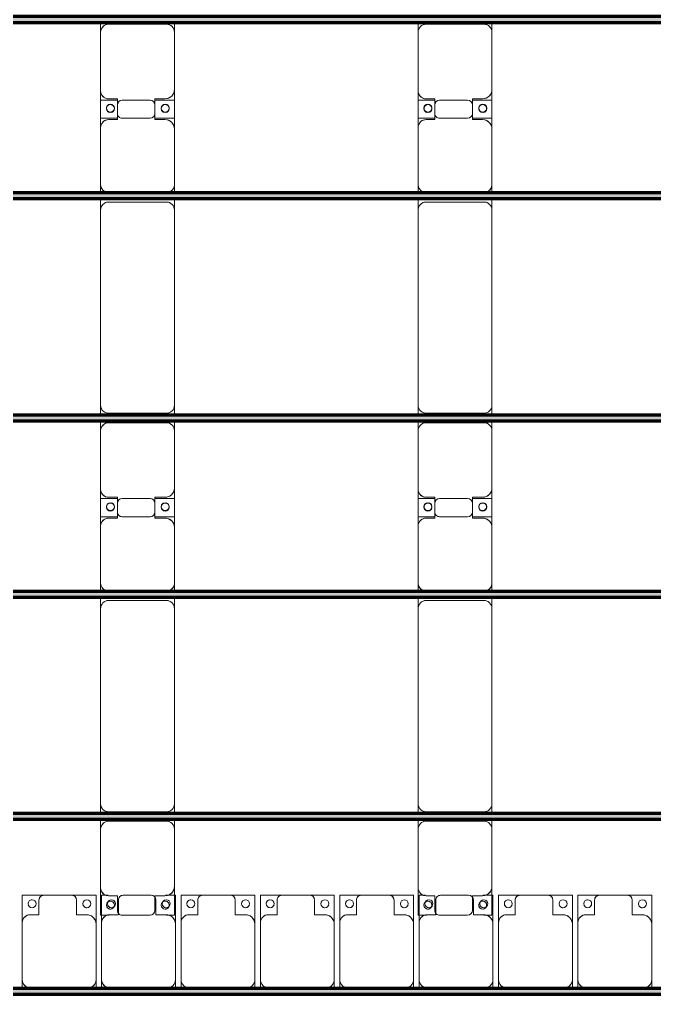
# Model space of a CAD drawing. Header units: millimetres. Extents: x -291190 to 146725, y 19759 to 185158.
# Drawn here: x -11923 to -7923, y 85792 to 91933 of the extents above; entities that cross this region are included whole.
import ezdxf

# ---------------------------------------------------------------- set-up
doc = ezdxf.new("R2010")
doc.units = ezdxf.units.MM
doc.layers.add('A-GENM', color=13, linetype='Continuous', lineweight=9)
doc.layers.add('S-BEAM', color=12, linetype='Continuous', lineweight=9)

# ---------------------------------------------------------------- blocks, each defined once
blk = doc.blocks.new('Dai phao do pin - DẢI PHAO ĐỠ PIN-51784-KHUNG KẾT CẤU BÈ PIN 4')
at = {"layer": 'A-GENM', "color": 7}
for p, q in [((63459.9, 241.6), (63519.7, 241.6)), ((63459.9, 241.6), (63519.7, 241.6)), ((63469.7, 191.6), (63469.7, -173.4)), ((63879.7, 241.6), (63519.7, 241.6)), ((63879.7, 241.6), (64062.2, 241.6)), ((64062.2, 241.6), (63879.7, 241.6)), ((63947.8, 241.6), (64130.3, 241.6)), ((63947.8, 116.2), (63947.8, 241.6)), ((64130.3, 241.6), (63947.8, 241.6)), ((64062.2, 241.6), (64062.2, 116.2)), ((64480.3, 241.6), (64130.3, 241.6)), ((64480.3, 241.6), (64529.9, 241.6)), ((64480.3, 241.6), (64529.9, 241.6)), ((64569.9, 241.6), (64639.7, 241.6)), ((64569.9, 241.6), (64639.7, 241.6)), ((64589.7, 191.6), (64589.7, -173.4)), ((65870.3, 241.6), (64639.7, 241.6)), ((65870.3, 241.6), (65929.9, 241.6)), ((65870.3, 241.6), (65929.9, 241.6)), ((65920.3, -173.4), (65920.3, 191.6)), ((65969.9, 241.6), (66029.7, 241.6)), ((65969.9, 241.6), (66029.7, 241.6)), ((65979.7, 191.6), (65979.7, -173.4)), ((66389.7, 241.6), (66029.7, 241.6)), ((66389.7, 241.6), (66572.2, 241.6)), ((66572.2, 241.6), (66389.7, 241.6)), ((66457.8, 241.6), (66640.3, 241.6)), ((66457.8, 116.2), (66457.8, 241.6)), ((66640.3, 241.6), (66457.8, 241.6)), ((66572.2, 241.6), (66572.2, 116.2)), ((66990.3, 241.6), (66640.3, 241.6)), ((66990.3, 241.6), (67039.9, 241.6)), ((66990.3, 241.6), (67039.9, 241.6)), ((67079.9, 241.6), (67149.7, 241.6)), ((67079.9, 241.6), (67149.7, 241.6)), ((67099.7, 191.6), (67099.7, -173.4)), ((68380.3, 241.6), (67149.7, 241.6)), ((68380.3, 241.6), (68439.9, 241.6)), ((68380.3, 241.6), (68439.9, 241.6)), ((68430.3, -173.4), (68430.3, 191.6)), ((68479.9, 241.6), (68539.7, 241.6)), ((68479.9, 241.6), (68539.7, 241.6)), ((68489.7, 191.6), (68489.7, -173.4)), ((68899.7, 241.6), (68539.7, 241.6)), ((68899.7, 241.6), (69082.2, 241.6)), ((68956.8, 241.6), (68899.7, 241.6)), ((69082.2, 241.6), (69082.2, 191.1)), ((69082.2, 191.1), (69082.2, 206.3)), ((63939.7, 118.2), (63939.7, 181.6)), ((64070.3, 181.6), (64070.3, 118.2)), ((66449.7, 118.2), (66449.7, 181.6)), ((66580.3, 181.6), (66580.3, 118.2)), ((68959.7, 118.2), (68959.7, 181.6)), ((64032.2, 118.2), (63939.7, 118.2)), ((63947.8, 88.2), (63947.8, -88.2)), ((64070.3, 118.2), (63977.8, 118.2)), ((64062.2, -88.2), (64062.2, 88.2)), ((66542.2, 118.2), (66449.7, 118.2)), ((66457.8, 88.2), (66457.8, -88.2)), ((66580.3, 118.2), (66487.8, 118.2)), ((66572.2, -88.2), (66572.2, 88.2)), ((69052.2, 118.2), (68959.7, 118.2)), ((69082.2, -88.2), (69082.2, 88.2)), ((63939.7, -173.4), (63939.7, -118.2)), ((63939.7, -118.2), (64032.2, -118.2)), ((63947.8, -223.4), (63947.8, -116.2)), ((63977.8, -118.2), (64070.3, -118.2)), ((64062.2, -116.2), (64062.2, -223.4)), ((64070.3, -118.2), (64070.3, -173.4)), ((66449.7, -173.4), (66449.7, -118.2)), ((66449.7, -118.2), (66542.2, -118.2)), ((66457.8, -223.4), (66457.8, -116.2)), ((66487.8, -118.2), (66580.3, -118.2)), ((66572.2, -116.2), (66572.2, -223.4)), ((66580.3, -118.2), (66580.3, -173.4)), ((68959.7, -173.4), (68959.7, -118.2)), ((68959.7, -118.2), (69052.2, -118.2)), ((63947.8, -169.2), (63947.8, -202)), ((66457.8, -169.2), (66457.8, -202)), ((69082.2, -170.3), (69082.2, -223.4)), ((69082.2, -183.7), (69082.2, -170.3)), ((63519.7, -223.4), (63459.9, -223.4)), ((63519.7, -223.4), (63459.9, -223.4)), ((63519.7, -223.4), (63889.7, -223.4)), ((64062.2, -223.4), (63889.7, -223.4)), ((63889.7, -223.4), (64062.2, -223.4)), ((64120.3, -223.4), (63947.8, -223.4)), ((63947.8, -223.4), (64120.3, -223.4)), ((64120.3, -223.4), (64480.3, -223.4)), ((64529.9, -223.4), (64480.3, -223.4)), ((64529.9, -223.4), (64480.3, -223.4)), ((64639.7, -223.4), (64569.9, -223.4)), ((64639.7, -223.4), (64569.9, -223.4)), ((64639.7, -223.4), (65870.3, -223.4)), ((65929.9, -223.4), (65870.3, -223.4)), ((65929.9, -223.4), (65870.3, -223.4)), ((66029.7, -223.4), (65969.9, -223.4)), ((66029.7, -223.4), (65969.9, -223.4)), ((66029.7, -223.4), (66399.7, -223.4)), ((66572.2, -223.4), (66399.7, -223.4)), ((66399.7, -223.4), (66572.2, -223.4)), ((66630.3, -223.4), (66457.8, -223.4)), ((66457.8, -223.4), (66630.3, -223.4)), ((66630.3, -223.4), (66990.3, -223.4)), ((67039.9, -223.4), (66990.3, -223.4)), ((67039.9, -223.4), (66990.3, -223.4)), ((67149.7, -223.4), (67079.9, -223.4)), ((67149.7, -223.4), (67079.9, -223.4)), ((67149.7, -223.4), (68380.3, -223.4)), ((68439.9, -223.4), (68380.3, -223.4)), ((68439.9, -223.4), (68380.3, -223.4)), ((68539.7, -223.4), (68479.9, -223.4)), ((68539.7, -223.4), (68479.9, -223.4)), ((68539.7, -223.4), (68909.7, -223.4)), ((69082.2, -223.4), (68909.7, -223.4)), ((68909.7, -223.4), (69082.2, -223.4))]:
    blk.add_line(p, q, dxfattribs=at)
for centre, radius, start, end in [((63519.7, 191.6), 50, 90, 180), ((63519.7, 191.6), 50, 105, 180), ((63879.7, 181.6), 60, 360, 90), ((63879.7, 181.6), 60, 45, 60), ((63879.7, 181.6), 60, 360, 60), ((63879.7, 181.6), 60, 45, 60), ((63998.6, 183.2), 25, 0, 180), ((63998.6, 183.2), 25, 360, 165), ((64001.4, 183.2), 25, 360, 180), ((64001.4, 183.2), 25, 90, 180), ((64001.4, 183.2), 25, 15, 75), ((64130.3, 181.6), 60, 90, 180), ((64130.3, 181.6), 60, 120, 180), ((64480.3, 191.6), 50, 15, 90), ((64480.3, 191.6), 50, 15, 75), ((64639.7, 191.6), 50, 90, 180), ((64639.7, 191.6), 50, 150, 180), ((64639.7, 191.6), 50, 105, 120), ((65870.3, 191.6), 50, 360, 90), ((65870.3, 191.6), 50, 60, 90), ((65870.3, 191.6), 50, 15, 30), ((66029.7, 191.6), 50, 90, 180), ((66029.7, 191.6), 50, 105, 180), ((66389.7, 181.6), 60, 360, 90), ((66389.7, 181.6), 60, 45, 60), ((66389.7, 181.6), 60, 360, 60), ((66389.7, 181.6), 60, 45, 60), ((66508.6, 183.2), 25, 0, 180), ((66508.6, 183.2), 25, 360, 165), ((66511.4, 183.2), 25, 0, 180), ((66511.4, 183.2), 25, 90, 180), ((66511.4, 183.2), 25, 15, 75), ((66640.3, 181.6), 60, 90, 180), ((66640.3, 181.6), 60, 120, 180), ((66990.3, 191.6), 50, 15, 90), ((66990.3, 191.6), 50, 15, 75), ((67149.7, 191.6), 50, 90, 180), ((67149.7, 191.6), 50, 150, 180), ((67149.7, 191.6), 50, 105, 120), ((68380.3, 191.6), 50, 360, 90), ((68380.3, 191.6), 50, 60, 90), ((68380.3, 191.6), 50, 15, 30), ((68539.7, 191.6), 50, 90, 180), ((68539.7, 191.6), 50, 105, 180), ((68899.7, 181.6), 60, 360, 90), ((68899.7, 181.6), 60, 45, 60), ((68899.7, 181.6), 60, 360, 60), ((68899.7, 181.6), 60, 45, 60), ((69018.6, 183.2), 25, 0, 180), ((69018.6, 183.2), 25, 60, 165), ((69018.6, 183.2), 25, 360, 15), ((63998.6, 183.2), 25, 180, 360), ((64001.4, 183.2), 25, 180, 0), ((64001.4, 183.2), 25, 180, 270), ((63998.6, 183.2), 25, 210, 255), ((63998.6, 183.2), 25, 270, 360), ((64001.4, 183.2), 25, 285, 330), ((66508.6, 183.2), 25, 180, 0), ((66511.4, 183.2), 25, 180, 0), ((66511.4, 183.2), 25, 180, 270), ((66508.6, 183.2), 25, 210, 255), ((66508.6, 183.2), 25, 270, 360), ((66511.4, 183.2), 25, 285, 330), ((69018.6, 183.2), 25, 180, 0), ((69018.6, 183.2), 25, 180, 195), ((69018.6, 183.2), 25, 210, 255), ((69018.6, 183.2), 25, 285, 315), ((63977.8, 88.2), 30, 90, 180), ((64032.2, 88.2), 30, 360, 90), ((66487.8, 88.2), 30, 90, 180), ((66542.2, 88.2), 30, 360, 90), ((69052.2, 88.2), 30, 360, 90), ((63977.8, -88.2), 30, 180, 270), ((64032.2, -88.2), 30, 270, 360), ((66487.8, -88.2), 30, 180, 270), ((66542.2, -88.2), 30, 270, 360), ((69052.2, -88.2), 30, 270, 360), ((69052.2, -88.2), 30, 285, 300), ((63519.7, -173.4), 50, 180, 270), ((63519.7, -173.4), 50, 180, 255), ((63889.7, -173.4), 50, 270, 360), ((63889.7, -173.4), 50, 285, 360), ((63889.7, -173.4), 50, 315, 0), ((63889.7, -173.4), 50, 315, 0), ((63998.6, -161.8), 25, 0, 180), ((63998.6, -161.8), 25, 180, 360), ((63998.6, -161.8), 25, 105, 165), ((63998.6, -161.8), 25, 195, 360), ((64001.4, -161.8), 25, 0, 180), ((64001.4, -161.8), 25, 105, 180), ((64001.4, -161.8), 25, 180, 0), ((64001.4, -161.8), 25, 180, 270), ((63998.6, -161.8), 25, 360, 75), ((64001.4, -161.8), 25, 15, 75), ((64001.4, -161.8), 25, 285, 345), ((64120.3, -173.4), 50, 180, 270), ((64120.3, -173.4), 50, 180, 255), ((64639.7, -173.4), 50, 180, 270), ((64639.7, -173.4), 50, 180, 210), ((65870.3, -173.4), 50, 270, 360), ((65870.3, -173.4), 50, 330, 360), ((66029.7, -173.4), 50, 180, 270), ((66029.7, -173.4), 50, 180, 255), ((66399.7, -173.4), 50, 270, 360), ((66399.7, -173.4), 50, 285, 360), ((66399.7, -173.4), 50, 315, 0), ((66399.7, -173.4), 50, 315, 0), ((66508.6, -161.8), 25, 0, 180), ((66508.6, -161.8), 25, 180, 0), ((66508.6, -161.8), 25, 105, 165), ((66508.6, -161.8), 25, 195, 360), ((66511.4, -161.8), 25, 0, 180), ((66511.4, -161.8), 25, 105, 180), ((66511.4, -161.8), 25, 180, 360), ((66511.4, -161.8), 25, 180, 270), ((66508.6, -161.8), 25, 360, 75), ((66511.4, -161.8), 25, 15, 75), ((66511.4, -161.8), 25, 285, 345), ((66630.3, -173.4), 50, 180, 270), ((66630.3, -173.4), 50, 180, 255), ((67149.7, -173.4), 50, 180, 270), ((67149.7, -173.4), 50, 180, 210), ((68380.3, -173.4), 50, 270, 360), ((68380.3, -173.4), 50, 330, 360), ((68539.7, -173.4), 50, 180, 270), ((68539.7, -173.4), 50, 180, 255), ((68909.7, -173.4), 50, 270, 360), ((68909.7, -173.4), 50, 285, 360), ((69018.6, -161.8), 25, 0, 180), ((69018.6, -161.8), 25, 180, 0), ((69018.6, -161.8), 25, 180, 240), ((69018.6, -161.8), 25, 105, 165), ((69018.6, -161.8), 25, 45, 90), ((69018.6, -161.8), 25, 300, 315), ((69018.6, -161.8), 25, 360, 15), ((69018.6, -161.8), 25, 345, 360), ((64120.3, -173.4), 50, 210, 225), ((64120.3, -173.4), 50, 210, 225), ((64480.3, -173.4), 50, 270, 345), ((64480.3, -173.4), 50, 285, 345), ((64639.7, -173.4), 50, 240, 270), ((65870.3, -173.4), 50, 285, 300), ((66630.3, -173.4), 50, 210, 225), ((66630.3, -173.4), 50, 210, 225), ((66990.3, -173.4), 50, 270, 345), ((66990.3, -173.4), 50, 285, 345), ((67149.7, -173.4), 50, 240, 270), ((68380.3, -173.4), 50, 285, 300), ((68909.7, -173.4), 50, 315, 330), ((68909.7, -173.4), 50, 315, 330)]:
    blk.add_arc(centre, radius, start, end, dxfattribs=at)
blk = doc.blocks.new('Dầm C52 - Dầm C52-73881-KHUNG KẾT CẤU BÈ PIN 4')
at = {"layer": 'S-BEAM', "lineweight": 140}
blk.add_hatch(color=1, dxfattribs=at).paths.add_polyline_path([(-173700.3, 20), (-174539.9, 20), (-174539.9, -20), (174539.9, -20), (174539.9, 20), (-171883.4, 20)])
at = {"layer": 'S-BEAM', "color": 1, "lineweight": 140}
for p, q in [((-174539.9, 20), (174539.9, 20)), ((174539.9, -20), (-174539.9, -20))]:
    blk.add_line(p, q, dxfattribs=at)
blk = doc.blocks.new('Dầm C52 - Dầm C52-73882-KHUNG KẾT CẤU BÈ PIN 4')
at = {"layer": 'S-BEAM', "lineweight": 140}
blk.add_hatch(color=1, dxfattribs=at).paths.add_polyline_path([(-173700.3, 20), (-174539.9, 20), (-174539.9, -20), (174500.8, -20), (174500.8, 20), (-172791.8, 20)])
at = {"layer": 'S-BEAM', "color": 1, "lineweight": 140}
for p, q in [((-174539.9, 20), (174500.8, 20)), ((174500.8, -20), (-174539.9, -20))]:
    blk.add_line(p, q, dxfattribs=at)
blk = doc.blocks.new('Dầm C52 - Dầm C52-V25-KHUNG KẾT CẤU BÈ PIN 4')
at = {"layer": 'S-BEAM', "lineweight": 140}
blk.add_hatch(color=1, dxfattribs=at).paths.add_polyline_path([(-173700.3, 20), (-174539.9, 20), (-174539.9, -20), (174539.9, -20), (174539.9, 20), (-172791.8, 20)])
at = {"layer": 'S-BEAM', "color": 1, "lineweight": 140}
for p, q in [((-174539.9, 20), (174539.9, 20)), ((174539.9, -20), (-174539.9, -20))]:
    blk.add_line(p, q, dxfattribs=at)
blk = doc.blocks.new('Dải phao đi lại kèm đỡ invester - DẢI PHAO ĐI LẠI-65799-KHUNG KẾT CẤU BÈ PIN 4')
at = {"layer": 'A-GENM', "color": 7}
for p, q in [((72758.4, -779.7), (72758.4, -727.1)), ((72758.4, -779.7), (72758.4, -727.1)), ((73173.4, -729.7), (72808.4, -729.7)), ((73223.4, -727.1), (73223.4, -779.7)), ((73223.4, -727.1), (73223.4, -779.7)), ((73258.4, -779.7), (73258.4, -727.1)), ((73258.4, -779.7), (73258.4, -727.1)), ((73673.4, -729.7), (73308.4, -729.7)), ((73723.4, -727.1), (73723.4, -779.7)), ((73723.4, -727.1), (73723.4, -779.7)), ((73758.4, -779.7), (73758.4, -727.1)), ((73758.4, -779.7), (73758.4, -727.1)), ((74173.4, -729.7), (73808.4, -729.7)), ((74223.4, -727.1), (74223.4, -779.7)), ((74223.4, -727.1), (74223.4, -779.7)), ((74258.4, -779.7), (74258.4, -727.1)), ((74258.4, -779.7), (74258.4, -727.1)), ((74673.4, -729.7), (74308.4, -729.7)), ((74723.4, -727.1), (74723.4, -779.7)), ((74723.4, -727.1), (74723.4, -779.7)), ((74758.4, -779.7), (74758.4, -727.1)), ((74758.4, -779.7), (74758.4, -727.1)), ((75173.4, -729.7), (74808.4, -729.7)), ((75223.4, -727.1), (75223.4, -779.7)), ((75223.4, -727.1), (75223.4, -779.7)), ((75258.4, -779.7), (75258.4, -727.1)), ((75258.4, -779.7), (75258.4, -727.1)), ((75673.4, -729.7), (75308.4, -729.7)), ((75723.4, -727.1), (75723.4, -779.7)), ((75723.4, -727.1), (75723.4, -779.7)), ((75758.4, -779.7), (75758.4, -727.1)), ((75758.4, -779.7), (75758.4, -727.1)), ((76173.4, -729.7), (75808.4, -729.7)), ((76223.4, -727.1), (76223.4, -779.7)), ((76223.4, -727.1), (76223.4, -779.7)), ((76258.4, -779.7), (76258.4, -727.1)), ((76258.4, -779.7), (76258.4, -727.1)), ((76673.4, -729.7), (76308.4, -729.7)), ((76723.4, -727.1), (76723.4, -779.7)), ((76723.4, -727.1), (76723.4, -779.7)), ((72758.4, -779.7), (72758.4, -1129.7)), ((73223.4, -1139.7), (73223.4, -779.7)), ((73258.4, -779.7), (73258.4, -1129.7)), ((73723.4, -1139.7), (73723.4, -779.7)), ((73758.4, -779.7), (73758.4, -1129.7)), ((74223.4, -1139.7), (74223.4, -779.7)), ((74258.4, -779.7), (74258.4, -1129.7)), ((74723.4, -1139.7), (74723.4, -779.7)), ((74758.4, -779.7), (74758.4, -1129.7)), ((75223.4, -1139.7), (75223.4, -779.7)), ((75258.4, -779.7), (75258.4, -1129.7)), ((75723.4, -1139.7), (75723.4, -779.7)), ((75758.4, -779.7), (75758.4, -1129.7)), ((76223.4, -1139.7), (76223.4, -779.7)), ((76258.4, -779.7), (76258.4, -1129.7)), ((76723.4, -1139.7), (76723.4, -779.7)), ((72758.4, -1312.2), (72758.4, -1129.7)), ((72758.4, -1129.7), (72758.4, -1312.2)), ((73223.4, -1139.7), (73223.4, -1312.2)), ((73223.4, -1312.2), (73223.4, -1139.7)), ((73258.4, -1312.2), (73258.4, -1129.7)), ((73258.4, -1129.7), (73258.4, -1312.2)), ((73723.4, -1139.7), (73723.4, -1312.2)), ((73723.4, -1312.2), (73723.4, -1139.7)), ((73758.4, -1312.2), (73758.4, -1129.7)), ((73758.4, -1129.7), (73758.4, -1312.2)), ((74223.4, -1139.7), (74223.4, -1312.2)), ((74223.4, -1187.3), (74223.4, -1139.7)), ((74258.4, -1312.2), (74258.4, -1129.7)), ((74258.4, -1129.7), (74258.4, -1312.2)), ((74723.4, -1139.7), (74723.4, -1312.2)), ((74723.4, -1312.2), (74723.4, -1139.7)), ((74758.4, -1312.2), (74758.4, -1129.7)), ((74758.4, -1129.7), (74758.4, -1312.2)), ((75223.4, -1139.7), (75223.4, -1312.2)), ((75223.4, -1312.2), (75223.4, -1139.7)), ((75258.4, -1312.2), (75258.4, -1129.7)), ((75258.4, -1129.7), (75258.4, -1312.2)), ((75723.4, -1139.7), (75723.4, -1312.2)), ((75723.4, -1312.2), (75723.4, -1139.7)), ((75758.4, -1312.2), (75758.4, -1129.7)), ((75758.4, -1129.7), (75758.4, -1312.2)), ((76223.4, -1139.7), (76223.4, -1312.2)), ((76223.4, -1187.3), (76223.4, -1139.7)), ((76258.4, -1312.2), (76258.4, -1129.7)), ((76258.4, -1129.7), (76258.4, -1312.2)), ((76723.4, -1139.7), (76723.4, -1312.2)), ((76723.4, -1312.2), (76723.4, -1139.7)), ((72818.4, -1189.7), (72881.8, -1189.7)), ((72881.8, -1189.7), (72881.8, -1282.2)), ((73118.2, -1282.2), (73118.2, -1189.7)), ((73118.2, -1189.7), (73173.4, -1189.7)), ((73318.4, -1189.7), (73381.8, -1189.7)), ((73381.8, -1189.7), (73381.8, -1282.2)), ((73618.2, -1282.2), (73618.2, -1189.7)), ((73618.2, -1189.7), (73673.4, -1189.7)), ((73818.4, -1189.7), (73881.8, -1189.7)), ((73881.8, -1189.7), (73881.8, -1282.2)), ((74118.2, -1282.2), (74118.2, -1189.7)), ((74118.2, -1189.7), (74173.4, -1189.7)), ((74318.4, -1189.7), (74381.8, -1189.7)), ((74381.8, -1189.7), (74381.8, -1282.2)), ((74618.2, -1282.2), (74618.2, -1189.7)), ((74618.2, -1189.7), (74673.4, -1189.7)), ((74818.4, -1189.7), (74881.8, -1189.7)), ((74881.8, -1189.7), (74881.8, -1282.2)), ((75118.2, -1282.2), (75118.2, -1189.7)), ((75118.2, -1189.7), (75173.4, -1189.7)), ((75318.4, -1189.7), (75381.8, -1189.7)), ((75381.8, -1189.7), (75381.8, -1282.2)), ((75618.2, -1282.2), (75618.2, -1189.7)), ((75618.2, -1189.7), (75673.4, -1189.7)), ((75818.4, -1189.7), (75881.8, -1189.7)), ((75881.8, -1189.7), (75881.8, -1282.2)), ((76118.2, -1282.2), (76118.2, -1189.7)), ((76118.2, -1189.7), (76173.4, -1189.7)), ((76318.4, -1189.7), (76381.8, -1189.7)), ((76381.8, -1189.7), (76381.8, -1282.2)), ((76618.2, -1282.2), (76618.2, -1189.7)), ((76618.2, -1189.7), (76673.4, -1189.7)), ((72911.8, -1312.2), (72758.4, -1312.2)), ((72758.4, -1312.2), (72911.8, -1312.2)), ((72911.8, -1312.2), (73088.2, -1312.2)), ((73223.4, -1312.2), (73088.2, -1312.2)), ((73088.2, -1312.2), (73223.4, -1312.2)), ((73411.8, -1312.2), (73258.4, -1312.2)), ((73258.4, -1312.2), (73411.8, -1312.2)), ((73411.8, -1312.2), (73588.2, -1312.2)), ((73723.4, -1312.2), (73588.2, -1312.2)), ((73588.2, -1312.2), (73723.4, -1312.2)), ((73821.5, -1312.2), (73758.4, -1312.2)), ((73806.3, -1312.2), (73821.5, -1312.2)), ((73911.8, -1312.2), (74088.2, -1312.2)), ((74223.4, -1312.2), (74183, -1312.2)), ((74183, -1312.2), (74211.7, -1312.2)), ((74411.8, -1312.2), (74258.4, -1312.2)), ((74258.4, -1312.2), (74411.8, -1312.2)), ((74411.8, -1312.2), (74588.2, -1312.2)), ((74723.4, -1312.2), (74588.2, -1312.2)), ((74588.2, -1312.2), (74723.4, -1312.2)), ((74911.8, -1312.2), (74758.4, -1312.2)), ((74758.4, -1312.2), (74911.8, -1312.2)), ((74911.8, -1312.2), (75088.2, -1312.2)), ((75223.4, -1312.2), (75088.2, -1312.2)), ((75088.2, -1312.2), (75223.4, -1312.2)), ((75411.8, -1312.2), (75258.4, -1312.2)), ((75258.4, -1312.2), (75411.8, -1312.2)), ((75411.8, -1312.2), (75588.2, -1312.2)), ((75723.4, -1312.2), (75588.2, -1312.2)), ((75588.2, -1312.2), (75723.4, -1312.2)), ((75821.5, -1312.2), (75758.4, -1312.2)), ((75806.3, -1312.2), (75821.5, -1312.2)), ((75911.8, -1312.2), (76088.2, -1312.2)), ((76223.4, -1312.2), (76183, -1312.2)), ((76183, -1312.2), (76211.7, -1312.2)), ((76411.8, -1312.2), (76258.4, -1312.2)), ((76258.4, -1312.2), (76411.8, -1312.2)), ((76411.8, -1312.2), (76588.2, -1312.2)), ((76723.4, -1312.2), (76588.2, -1312.2)), ((76588.2, -1312.2), (76723.4, -1312.2))]:
    blk.add_line(p, q, dxfattribs=at)
for centre, radius, start, end in [((72808.4, -779.7), 50, 90, 180), ((72808.4, -779.7), 50, 90, 165), ((73173.4, -779.7), 50, 360, 90), ((73173.4, -779.7), 50, 15, 90), ((73308.4, -779.7), 50, 90, 180), ((73308.4, -779.7), 50, 90, 165), ((73673.4, -779.7), 50, 360, 90), ((73673.4, -779.7), 50, 15, 90), ((73808.4, -779.7), 50, 90, 180), ((73808.4, -779.7), 50, 90, 165), ((74173.4, -779.7), 50, 360, 90), ((74173.4, -779.7), 50, 15, 90), ((74308.4, -779.7), 50, 90, 180), ((74308.4, -779.7), 50, 90, 165), ((74673.4, -779.7), 50, 360, 90), ((74673.4, -779.7), 50, 15, 90), ((74808.4, -779.7), 50, 90, 180), ((74808.4, -779.7), 50, 90, 165), ((75173.4, -779.7), 50, 360, 90), ((75173.4, -779.7), 50, 15, 90), ((75308.4, -779.7), 50, 90, 180), ((75308.4, -779.7), 50, 90, 165), ((75673.4, -779.7), 50, 360, 90), ((75673.4, -779.7), 50, 15, 90), ((75808.4, -779.7), 50, 90, 180), ((75808.4, -779.7), 50, 90, 165), ((76173.4, -779.7), 50, 360, 90), ((76173.4, -779.7), 50, 15, 90), ((76308.4, -779.7), 50, 90, 180), ((76308.4, -779.7), 50, 90, 165), ((76673.4, -779.7), 50, 360, 90), ((76673.4, -779.7), 50, 15, 90), ((72818.4, -1129.7), 60, 180, 270), ((72818.4, -1129.7), 60, 210, 270), ((73173.4, -1139.7), 50, 270, 360), ((73173.4, -1139.7), 50, 270, 345), ((73318.4, -1129.7), 60, 180, 270), ((73318.4, -1129.7), 60, 210, 270), ((73673.4, -1139.7), 50, 270, 360), ((73673.4, -1139.7), 50, 270, 345), ((73818.4, -1129.7), 60, 180, 270), ((73818.4, -1129.7), 60, 210, 270), ((74173.4, -1139.7), 50, 270, 360), ((74173.4, -1139.7), 50, 270, 345), ((74318.4, -1129.7), 60, 180, 270), ((74318.4, -1129.7), 60, 210, 270), ((74673.4, -1139.7), 50, 270, 360), ((74673.4, -1139.7), 50, 270, 345), ((74818.4, -1129.7), 60, 180, 270), ((74818.4, -1129.7), 60, 210, 270), ((75173.4, -1139.7), 50, 270, 360), ((75173.4, -1139.7), 50, 270, 345), ((75318.4, -1129.7), 60, 180, 270), ((75318.4, -1129.7), 60, 210, 270), ((75673.4, -1139.7), 50, 270, 360), ((75673.4, -1139.7), 50, 270, 345), ((75818.4, -1129.7), 60, 180, 270), ((75818.4, -1129.7), 60, 210, 270), ((76173.4, -1139.7), 50, 270, 360), ((76173.4, -1139.7), 50, 270, 345), ((76318.4, -1129.7), 60, 180, 270), ((76318.4, -1129.7), 60, 210, 270), ((76673.4, -1139.7), 50, 270, 360), ((76673.4, -1139.7), 50, 270, 345), ((73173.4, -1139.7), 50, 300, 315), ((73173.4, -1139.7), 50, 300, 315), ((73673.4, -1139.7), 50, 300, 315), ((73673.4, -1139.7), 50, 300, 315), ((74173.4, -1139.7), 50, 300, 315), ((74173.4, -1139.7), 50, 300, 315), ((74673.4, -1139.7), 50, 300, 315), ((74673.4, -1139.7), 50, 300, 315), ((75173.4, -1139.7), 50, 300, 315), ((75173.4, -1139.7), 50, 300, 315), ((75673.4, -1139.7), 50, 300, 315), ((75673.4, -1139.7), 50, 300, 315), ((76173.4, -1139.7), 50, 300, 315), ((76173.4, -1139.7), 50, 300, 315), ((76673.4, -1139.7), 50, 300, 315), ((76673.4, -1139.7), 50, 300, 315), ((72816.8, -1258.6), 25, 90, 270), ((72816.8, -1258.6), 25, 180, 270), ((72816.8, -1258.6), 25, 90, 165), ((72816.8, -1258.6), 25, 270, 90), ((72816.8, -1258.6), 25, 75, 90), ((72816.8, -1258.6), 25, 270, 360), ((72816.8, -1258.6), 25, 15, 60), ((72911.8, -1282.2), 30, 180, 270), ((73088.2, -1282.2), 30, 270, 0), ((73161.8, -1258.6), 25, 90, 270), ((73161.8, -1258.6), 25, 180, 270), ((73161.8, -1258.6), 25, 90, 165), ((73161.8, -1258.6), 25, 270, 90), ((73161.8, -1258.6), 25, 15, 90), ((73161.8, -1258.6), 25, 270, 0), ((73316.8, -1258.6), 25, 90, 270), ((73316.8, -1258.6), 25, 180, 270), ((73316.8, -1258.6), 25, 90, 165), ((73316.8, -1258.6), 25, 270, 90), ((73316.8, -1258.6), 25, 75, 90), ((73316.8, -1258.6), 25, 270, 360), ((73316.8, -1258.6), 25, 15, 60), ((73411.8, -1282.2), 30, 180, 270), ((73588.2, -1282.2), 30, 270, 0), ((73661.8, -1258.6), 25, 90, 270), ((73661.8, -1258.6), 25, 180, 270), ((73661.8, -1258.6), 25, 90, 165), ((73661.8, -1258.6), 25, 270, 90), ((73661.8, -1258.6), 25, 15, 90), ((73661.8, -1258.6), 25, 270, 0), ((73816.8, -1258.6), 25, 90, 270), ((73816.8, -1258.6), 25, 90, 150), ((73816.8, -1258.6), 25, 225, 240), ((73816.8, -1258.6), 25, 270, 90), ((73816.8, -1258.6), 25, 62.91327, 90), ((73816.8, -1258.6), 25, 285, 300), ((73816.8, -1258.6), 25, 15, 60), ((73816.8, -1258.6), 25, 330, 360), ((73911.8, -1282.2), 30, 180, 270), ((74088.2, -1282.2), 30, 270, 0), ((74161.8, -1258.6), 25, 90, 270), ((74161.8, -1258.6), 25, 90, 150), ((74161.8, -1258.6), 25, 210, 240), ((74161.8, -1258.6), 25, 270, 90), ((74161.8, -1258.6), 25, 15, 90), ((74161.8, -1258.6), 25, 285, 0), ((74316.8, -1258.6), 25, 90, 270), ((74316.8, -1258.6), 25, 180, 270), ((74316.8, -1258.6), 25, 90, 165), ((74316.8, -1258.6), 25, 270, 90), ((74316.8, -1258.6), 25, 75, 90), ((74316.8, -1258.6), 25, 270, 360), ((74316.8, -1258.6), 25, 15, 60), ((74411.8, -1282.2), 30, 180, 270), ((74588.2, -1282.2), 30, 270, 0), ((74661.8, -1258.6), 25, 90, 270), ((74661.8, -1258.6), 25, 180, 270), ((74661.8, -1258.6), 25, 90, 165), ((74661.8, -1258.6), 25, 270, 90), ((74661.8, -1258.6), 25, 15, 90), ((74661.8, -1258.6), 25, 270, 0), ((74816.8, -1258.6), 25, 90, 270), ((74816.8, -1258.6), 25, 180, 270), ((74816.8, -1258.6), 25, 90, 165), ((74816.8, -1258.6), 25, 270, 90), ((74816.8, -1258.6), 25, 75, 90), ((74816.8, -1258.6), 25, 270, 360), ((74816.8, -1258.6), 25, 15, 60), ((74911.8, -1282.2), 30, 180, 270), ((75088.2, -1282.2), 30, 270, 0), ((75161.8, -1258.6), 25, 90, 270), ((75161.8, -1258.6), 25, 180, 270), ((75161.8, -1258.6), 25, 90, 165), ((75161.8, -1258.6), 25, 270, 90), ((75161.8, -1258.6), 25, 15, 90), ((75161.8, -1258.6), 25, 270, 0), ((75316.8, -1258.6), 25, 90, 270), ((75316.8, -1258.6), 25, 180, 270), ((75316.8, -1258.6), 25, 90, 165), ((75316.8, -1258.6), 25, 270, 90), ((75316.8, -1258.6), 25, 75, 90), ((75316.8, -1258.6), 25, 270, 360), ((75316.8, -1258.6), 25, 15, 60), ((75411.8, -1282.2), 30, 180, 270), ((75588.2, -1282.2), 30, 270, 0), ((75661.8, -1258.6), 25, 90, 270), ((75661.8, -1258.6), 25, 180, 270), ((75661.8, -1258.6), 25, 90, 165), ((75661.8, -1258.6), 25, 270, 90), ((75661.8, -1258.6), 25, 15, 90), ((75661.8, -1258.6), 25, 270, 0), ((75816.8, -1258.6), 25, 90, 270), ((75816.8, -1258.6), 25, 90, 150), ((75816.8, -1258.6), 25, 225, 240), ((75816.8, -1258.6), 25, 270, 90), ((75816.8, -1258.6), 25, 75, 90), ((75816.8, -1258.6), 25, 285, 300), ((75816.8, -1258.6), 25, 15, 60), ((75816.8, -1258.6), 25, 330, 360), ((75911.8, -1282.2), 30, 180, 270), ((76088.2, -1282.2), 30, 270, 0), ((76161.8, -1258.6), 25, 90, 270), ((76161.8, -1258.6), 25, 90, 150), ((76161.8, -1258.6), 25, 210, 240), ((76161.8, -1258.6), 25, 270, 90), ((76161.8, -1258.6), 25, 15, 90), ((76161.8, -1258.6), 25, 285, 0), ((76316.8, -1258.6), 25, 90, 270), ((76316.8, -1258.6), 25, 180, 270), ((76316.8, -1258.6), 25, 90, 165), ((76316.8, -1258.6), 25, 270, 90), ((76316.8, -1258.6), 25, 75, 90), ((76316.8, -1258.6), 25, 270, 360), ((76316.8, -1258.6), 25, 15, 60), ((76411.8, -1282.2), 30, 180, 270), ((76588.2, -1282.2), 30, 270, 0), ((76661.8, -1258.6), 25, 90, 270), ((76661.8, -1258.6), 25, 180, 270), ((76661.8, -1258.6), 25, 90, 165), ((76661.8, -1258.6), 25, 270, 90), ((76661.8, -1258.6), 25, 15, 90), ((76661.8, -1258.6), 25, 270, 0), ((72911.8, -1282.2), 30, 195, 225), ((72911.8, -1282.2), 30, 195, 255), ((72911.8, -1282.2), 30, 195, 225), ((72911.8, -1282.2), 30, 240, 255), ((72911.8, -1282.2), 30, 240, 255), ((73088.2, -1282.2), 30, 285, 345), ((73088.2, -1282.2), 30, 285, 300), ((73088.2, -1282.2), 30, 285, 300), ((73088.2, -1282.2), 30, 330, 345), ((73088.2, -1282.2), 30, 330, 345), ((73411.8, -1282.2), 30, 195, 225), ((73411.8, -1282.2), 30, 195, 255), ((73411.8, -1282.2), 30, 195, 225), ((73411.8, -1282.2), 30, 240, 255), ((73411.8, -1282.2), 30, 240, 255), ((73588.2, -1282.2), 30, 285, 345), ((73588.2, -1282.2), 30, 285, 300), ((73588.2, -1282.2), 30, 285, 300), ((73588.2, -1282.2), 30, 330, 345), ((73588.2, -1282.2), 30, 330, 345), ((73911.8, -1282.2), 30, 195, 210), ((74411.8, -1282.2), 30, 195, 225), ((74411.8, -1282.2), 30, 195, 255), ((74411.8, -1282.2), 30, 195, 225), ((74411.8, -1282.2), 30, 240, 255), ((74411.8, -1282.2), 30, 240, 255), ((74588.2, -1282.2), 30, 285, 345), ((74588.2, -1282.2), 30, 285, 300), ((74588.2, -1282.2), 30, 285, 300), ((74588.2, -1282.2), 30, 330, 345), ((74588.2, -1282.2), 30, 330, 345), ((74911.8, -1282.2), 30, 195, 225), ((74911.8, -1282.2), 30, 195, 255), ((74911.8, -1282.2), 30, 195, 225), ((74911.8, -1282.2), 30, 240, 255), ((74911.8, -1282.2), 30, 240, 255), ((75088.2, -1282.2), 30, 285, 345), ((75088.2, -1282.2), 30, 285, 300), ((75088.2, -1282.2), 30, 285, 300), ((75088.2, -1282.2), 30, 330, 345), ((75088.2, -1282.2), 30, 330, 345), ((75411.8, -1282.2), 30, 195, 225), ((75411.8, -1282.2), 30, 195, 255), ((75411.8, -1282.2), 30, 195, 225), ((75411.8, -1282.2), 30, 240, 255), ((75411.8, -1282.2), 30, 240, 255), ((75588.2, -1282.2), 30, 285, 345), ((75588.2, -1282.2), 30, 285, 300), ((75588.2, -1282.2), 30, 285, 300), ((75588.2, -1282.2), 30, 330, 345), ((75588.2, -1282.2), 30, 330, 345), ((75911.8, -1282.2), 30, 195, 210), ((76411.8, -1282.2), 30, 195, 225), ((76411.8, -1282.2), 30, 195, 255), ((76411.8, -1282.2), 30, 195, 225), ((76411.8, -1282.2), 30, 240, 255), ((76411.8, -1282.2), 30, 240, 255), ((76588.2, -1282.2), 30, 285, 345), ((76588.2, -1282.2), 30, 285, 300), ((76588.2, -1282.2), 30, 285, 300), ((76588.2, -1282.2), 30, 330, 345), ((76588.2, -1282.2), 30, 330, 345)]:
    blk.add_arc(centre, radius, start, end, dxfattribs=at)
blk = doc.blocks.new('Dầm C52 - Dầm C52-V27-KHUNG KẾT CẤU BÈ PIN 4')
at = {"layer": 'S-BEAM', "lineweight": 140}
blk.add_hatch(color=1, dxfattribs=at).paths.add_polyline_path([(-173700.3, 20), (-174539.9, 20), (-174539.9, -20), (174539.9, -20), (174539.9, 20), (131423.3, 20), (131423.3, 1.3), (129823.3, 1.3), (129823.3, 20), (-172791.8, 20)])
at = {"layer": 'S-BEAM', "color": 1, "lineweight": 140}
for p, q in [((-174539.9, 20), (129823.3, 20)), ((174539.9, -20), (-174539.9, -20))]:
    blk.add_line(p, q, dxfattribs=at)

msp = doc.modelspace()

# ---------------------------------------------------------------- block references
at = {"layer": 'A-GENM', "color": 7}
for name, p, rotation in [('Dai phao do pin - DẢI PHAO ĐỠ PIN-51784-KHUNG KẾT CẤU BÈ PIN 4', (-11188.7, 155373.2), 269.9999999999996), ('Dai phao do pin - DẢI PHAO ĐỠ PIN-51784-KHUNG KẾT CẤU BÈ PIN 4', (-9188.7, 155373.2), 269.9999999999996), ('Dải phao đi lại kèm đỡ invester - DẢI PHAO ĐI LẠI-65799-KHUNG KẾT CẤU BÈ PIN 4', (64817.6, 85104.6), 180)]:
    msp.add_blockref(name, p, dxfattribs=dict(at, rotation=rotation))
at = {"layer": 'S-BEAM', "color": 1, "lineweight": 140, "rotation": 180}
for name, p in [('Dầm C52 - Dầm C52-V25-KHUNG KẾT CẤU BÈ PIN 4', (-109123.8, 91933.3)), ('Dầm C52 - Dầm C52-73882-KHUNG KẾT CẤU BÈ PIN 4', (-109123.8, 90823.3)), ('Dầm C52 - Dầm C52-V25-KHUNG KẾT CẤU BÈ PIN 4', (-109123.8, 89423.3)), ('Dầm C52 - Dầm C52-73882-KHUNG KẾT CẤU BÈ PIN 4', (-109123.8, 88313.3)), ('Dầm C52 - Dầm C52-73881-KHUNG KẾT CẤU BÈ PIN 4', (-109123.8, 86913.3)), ('Dầm C52 - Dầm C52-V27-KHUNG KẾT CẤU BÈ PIN 4', (-109123.8, 85811.7))]:
    msp.add_blockref(name, p, dxfattribs=at)

doc.saveas('drawing.dxf')
